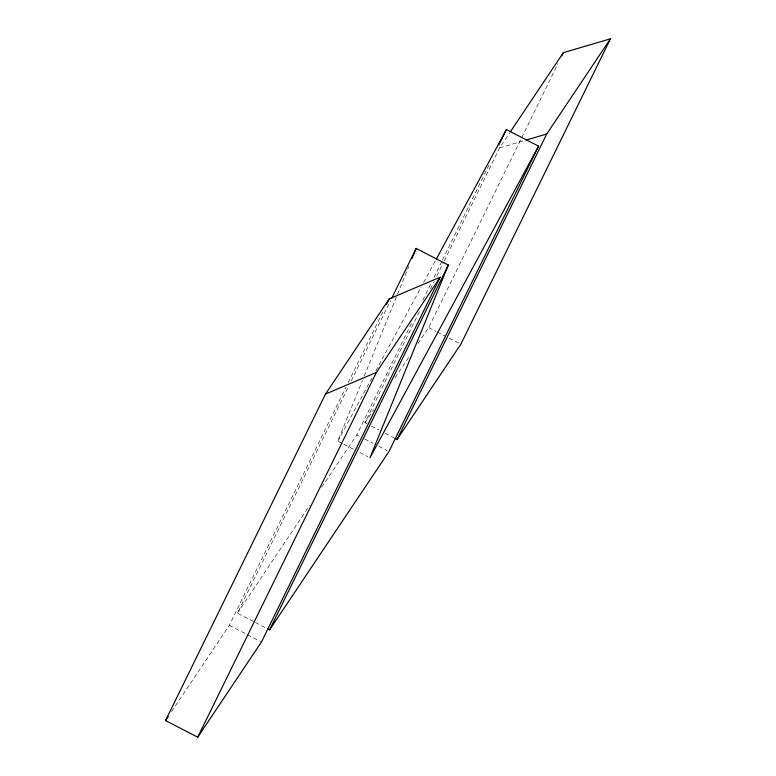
<?xml version="1.0" encoding="UTF-8"?>
<svg xmlns="http://www.w3.org/2000/svg" width="776" height="776" viewBox="0 0 776 776"><rect width="100%" height="100%" fill="white"/><g stroke="black" fill="none" stroke-linecap="round" stroke-linejoin="round"><path stroke-width="0.58" stroke-dasharray="3.88 2.91" d="M341.818 443.212L337.803 441.137L362.402 380.599M364.225 376.118L397.04 295.404M397.496 294.279L408.865 266.304M171.583 711.543L229.289 625.349L346.038 387.04M348.172 382.684L382.82 311.952M253.51 621.518L237.427 613.195L348.589 386.293M351.247 380.861L390.609 300.516M321.72 487.299L356.785 434.929L412.696 320.818M422.813 300.166L431.33 282.774M433.988 277.342L441.98 261.037M442.514 259.95L489.365 164.308M367.067 423.88L364.924 422.774L420.282 309.779M430.399 289.128L434.123 281.523M436.781 276.091L443.707 261.968M444.241 260.881L499.598 147.876L509.716 132.774M417.944 343.593L428.672 327.559L558.022 63.535M337.803 441.137L372.344 377.281M375.807 370.899L421.29 286.829M423.599 282.571L435.685 260.222M237.427 613.195L309.585 505.428M364.924 422.774L373.654 409.747M395.12 377.67L408.545 357.629M499.598 147.876L523.722 140.776M428.672 327.559L436.18 331.439M437.257 332.002L444.764 335.882M449.052 338.094L459.77 343.642M371.365 426.102L378.863 429.982M385.303 433.309L393.878 437.742M356.785 434.929L358.803 435.966M364.827 439.09L372.878 443.241M378.901 446.365L386.952 450.526M343.826 444.25L353.885 449.45M359.918 452.573L367.96 456.725M255.527 622.556L265.576 627.755M229.289 625.349L246.448 634.225M247.525 634.778L260.387 641.432"/><path stroke-width="1.16" d="M412.046 258.476L416.14 248.407L448.315 265.043L369.968 457.762L538.573 146.169L506.398 129.534L436.267 259.155M165.54 720.564L325.474 394.101L389.222 298.896L440.176 277.197L261.464 641.985L197.715 737.2L165.54 720.564L168.227 716.558M386.555 304.337L389.222 298.896M391.676 298.343L416.14 248.407M197.715 737.2L376.418 372.402L440.176 277.197M498.949 144.753L506.398 129.534M267.584 628.793L269.602 629.831L448.315 265.043M561.746 55.93L563.347 52.671L610.46 38.8L460.847 344.195L397.099 439.41L394.955 438.304M538.573 146.169L388.96 451.564L269.602 629.831M397.099 439.41L546.711 134.015L610.46 38.8M510.385 131.765L563.347 52.671M325.474 394.101L376.418 372.402M526.021 140.097L546.711 134.015"/></g></svg>
